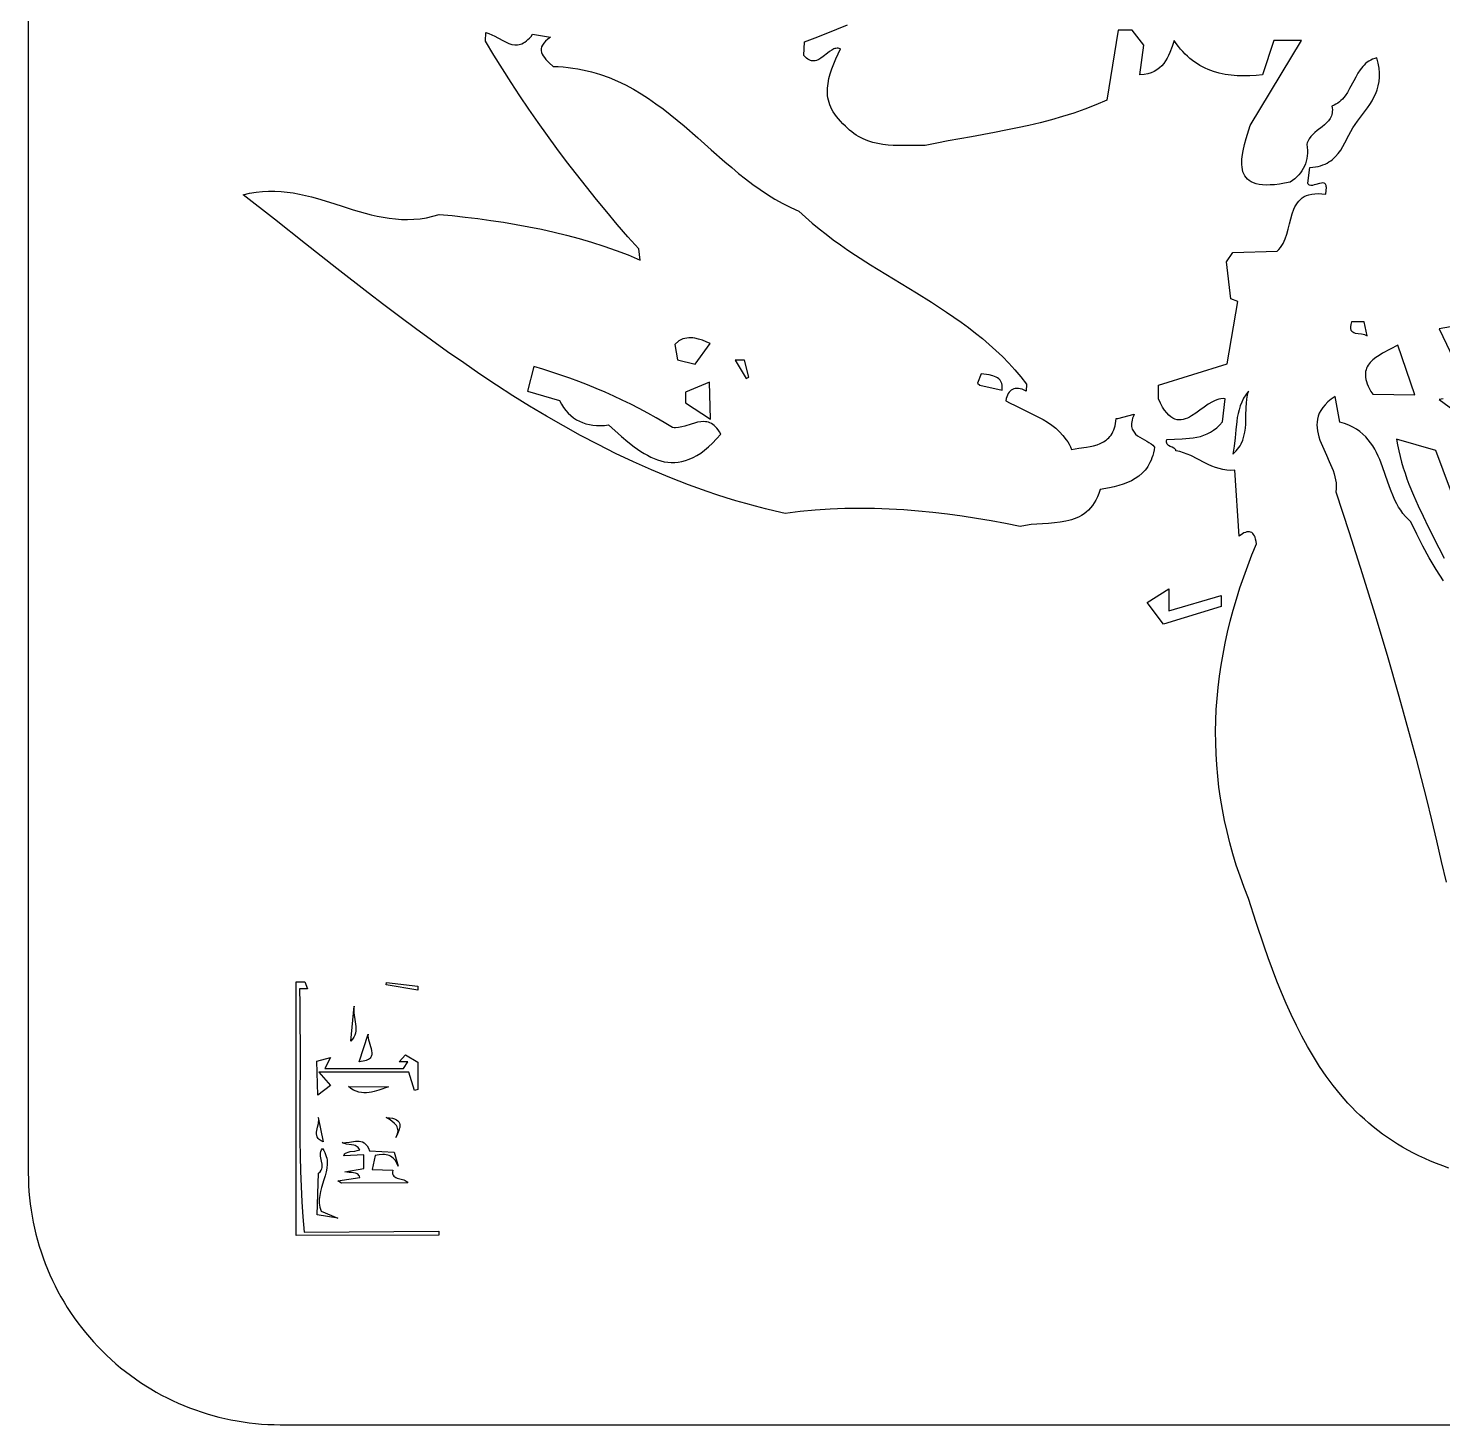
# Model space of a CAD drawing. Header units: metres. Extents: x 0 to 50, y 0 to 50.
# Drawn here: x 0 to 16.84, y 0 to 16.63 of the extents above; entities that cross this region are included whole.
import ezdxf

# ---------------------------------------------------------------- set-up
doc = ezdxf.new("R2010")
doc.units = ezdxf.units.M

msp = doc.modelspace()

# ---------------------------------------------------------------- linework, layer by layer
for points in [[(0, 47), (0, 3), (0, 3), (0.000924, 2.925508), (0.003687, 2.851239), (0.008277, 2.777221), (0.01468, 2.703487), (0.022884, 2.630066), (0.032877, 2.556991), (0.044646, 2.48429), (0.058177, 2.411996), (0.073458, 2.340139), (0.090477, 2.268749), (0.10922, 2.197857), (0.129676, 2.127495), (0.15183, 2.057692), (0.175671, 1.98848), (0.201186, 1.919889), (0.228361, 1.85195), (0.257185, 1.784694), (0.287645, 1.718151), (0.319727, 1.652352), (0.35342, 1.587329), (0.388709, 1.523111), (0.425584, 1.459729), (0.46403, 1.397215), (0.504035, 1.335598), (0.545587, 1.274911), (0.588672, 1.215182), (0.633279, 1.156444), (0.679394, 1.098726), (0.727004, 1.042061), (0.776097, 0.986477), (0.826659, 0.932006), (0.87868, 0.87868), (0.87868, 0.87868), (0.932006, 0.826659), (0.986477, 0.776097), (1.042061, 0.727004), (1.098726, 0.679394), (1.156444, 0.633279), (1.215182, 0.588672), (1.274911, 0.545587), (1.335598, 0.504035), (1.397215, 0.46403), (1.459729, 0.425584), (1.523111, 0.388709), (1.587329, 0.35342), (1.652352, 0.319727), (1.718151, 0.287645), (1.784693, 0.257185), (1.85195, 0.228361), (1.919889, 0.201186), (1.98848, 0.175671), (2.057692, 0.15183), (2.127495, 0.129676), (2.197857, 0.10922), (2.268749, 0.090477), (2.340139, 0.073458), (2.411996, 0.058177), (2.48429, 0.044646), (2.556991, 0.032877), (2.630066, 0.022884), (2.703487, 0.01468), (2.777221, 0.008277), (2.851239, 0.003687), (2.925508, 0.000924), (3, 0)], [(16.910467, 3.057331), (16.835719, 3.083198), (16.762683, 3.110564), (16.69133, 3.139405), (16.621631, 3.169695), (16.553559, 3.201409), (16.487084, 3.234523), (16.422178, 3.269012), (16.358812, 3.30485), (16.296959, 3.342014), (16.236589, 3.380477), (16.177674, 3.420215), (16.120185, 3.461203), (16.064094, 3.503416), (16.009373, 3.54683), (15.955992, 3.591419), (15.903923, 3.637158), (15.853138, 3.684022), (15.803609, 3.731988), (15.755305, 3.781028), (15.708201, 3.83112), (15.662265, 3.882237), (15.617471, 3.934354), (15.531191, 4.041493), (15.449134, 4.152336), (15.371069, 4.266683), (15.296771, 4.384336), (15.226009, 4.505095), (15.158556, 4.62876), (15.094184, 4.755133), (15.032664, 4.884014), (14.973768, 5.015203), (14.917268, 5.148501), (14.862936, 5.283708), (14.810542, 5.420626), (14.75986, 5.559055), (14.710661, 5.698795), (14.615798, 5.981413), (14.524128, 6.266884), (14.524128, 6.266884), (14.472025, 6.399893), (14.423762, 6.532821), (14.379311, 6.665671), (14.338642, 6.798443), (14.301728, 6.931139), (14.268539, 7.063759), (14.239046, 7.196306), (14.213222, 7.32878), (14.191036, 7.461183), (14.172462, 7.593516), (14.157469, 7.725781), (14.146029, 7.857977), (14.138114, 7.990108), (14.133695, 8.122173), (14.132743, 8.254175), (14.13523, 8.386115), (14.141126, 8.517993), (14.150403, 8.649811), (14.163033, 8.781571), (14.178987, 8.913273), (14.198236, 9.04492), (14.220751, 9.176511), (14.246503, 9.308049), (14.275465, 9.439534), (14.307607, 9.570969), (14.342901, 9.702354), (14.381317, 9.83369), (14.422828, 9.964979), (14.467405, 10.096222), (14.515018, 10.22742), (14.56564, 10.358575), (14.619241, 10.489687), (14.619241, 10.489687), (14.614921, 10.519535), (14.609289, 10.5457), (14.602378, 10.568285), (14.594223, 10.587392), (14.584858, 10.603126), (14.574318, 10.615588), (14.562635, 10.624882), (14.549846, 10.631111), (14.535983, 10.634378), (14.521082, 10.634787), (14.505176, 10.632439), (14.488299, 10.627439), (14.470487, 10.619889), (14.451773, 10.609893), (14.411776, 10.582972), (14.361798, 11.368663), (14.361798, 11.368663), (14.312354, 11.365933), (14.26461, 11.368349), (14.218364, 11.3753), (14.173412, 11.386174), (14.129549, 11.400359), (14.086573, 11.417244), (14.04428, 11.436216), (14.002465, 11.456665), (13.919458, 11.499544), (13.835923, 11.540987), (13.793449, 11.559641), (13.750231, 11.5761), (13.706066, 11.589754), (13.660751, 11.59999), (13.660751, 11.59999), (13.657466, 11.609866), (13.651936, 11.61817), (13.644542, 11.62519), (13.635664, 11.631217), (13.614973, 11.641448), (13.592904, 11.651181), (13.572495, 11.662735), (13.563862, 11.669919), (13.556785, 11.678428), (13.551642, 11.68855), (13.548814, 11.700576), (13.54868, 11.714796), (13.55162, 11.7315), (13.55162, 11.7315), (13.643697, 11.737383), (13.734585, 11.741736), (13.823549, 11.748298), (13.867079, 11.753578), (13.909853, 11.760814), (13.951777, 11.770473), (13.992761, 11.783023), (14.032711, 11.798933), (14.071537, 11.818669), (14.109145, 11.842699), (14.145445, 11.871492), (14.180344, 11.905515), (14.21375, 11.945236), (14.247141, 12.219168), (14.247141, 12.219168), (14.221788, 12.220862), (14.196483, 12.219022), (14.171226, 12.213991), (14.146014, 12.20611), (14.120847, 12.195721), (14.095722, 12.183166), (14.045594, 12.152922), (13.995618, 12.118113), (13.94578, 12.081472), (13.896068, 12.045734), (13.84647, 12.013631), (13.821709, 11.999798), (13.796972, 11.987899), (13.772257, 11.978275), (13.747563, 11.971269), (13.722888, 11.967222), (13.69823, 11.966476), (13.673588, 11.969373), (13.64896, 11.976255), (13.624344, 11.987462), (13.59974, 12.003338), (13.575145, 12.024222), (13.550558, 12.050459), (13.525977, 12.082388), (13.501401, 12.120352), (13.476828, 12.164692), (13.452257, 12.21575), (13.452257, 12.382257), (14.27218, 12.634471), (14.397034, 13.376603), (14.312245, 13.408751), (14.262879, 13.848278), (14.338671, 13.961604), (14.865862, 13.976522), (14.865862, 13.976522), (14.886711, 13.996684), (14.905309, 14.018695), (14.921865, 14.042377), (14.936584, 14.067552), (14.949673, 14.094041), (14.96134, 14.121667), (14.981232, 14.179615), (14.997915, 14.23997), (15.013042, 14.301307), (15.028268, 14.362199), (15.045247, 14.421221), (15.065633, 14.476947), (15.07762, 14.503129), (15.09108, 14.527952), (15.106219, 14.551238), (15.123243, 14.57281), (15.14236, 14.592488), (15.163776, 14.610095), (15.187698, 14.625452), (15.214333, 14.638381), (15.243888, 14.648704), (15.276569, 14.656243), (15.312583, 14.66082), (15.352137, 14.662256), (15.395437, 14.660373), (15.442691, 14.654993), (15.442691, 14.654993), (15.450332, 14.69994), (15.451747, 14.734152), (15.45035, 14.747621), (15.447671, 14.758875), (15.443803, 14.768068), (15.438837, 14.775357), (15.432866, 14.780897), (15.42598, 14.784845), (15.409834, 14.788587), (15.391133, 14.787829), (15.370612, 14.783819), (15.327042, 14.771033), (15.305462, 14.764751), (15.284998, 14.760206), (15.266384, 14.758645), (15.250353, 14.761316), (15.243536, 14.764628), (15.237641, 14.769466), (15.232758, 14.775986), (15.22898, 14.784343), (15.254302, 14.973147), (15.254302, 14.973147), (15.289058, 14.975773), (15.321824, 14.980154), (15.352688, 14.986209), (15.38174, 14.993857), (15.409069, 15.003017), (15.434764, 15.013608), (15.458913, 15.025548), (15.481606, 15.038757), (15.502932, 15.053153), (15.52298, 15.068656), (15.559596, 15.102658), (15.592168, 15.140113), (15.621407, 15.180373), (15.648026, 15.22279), (15.672736, 15.266716), (15.719278, 15.356498), (15.742535, 15.401058), (15.766731, 15.444533), (15.792579, 15.486274), (15.820791, 15.525633), (15.820791, 15.525633), (15.882664, 15.604278), (15.941632, 15.684056), (15.969012, 15.72488), (15.994447, 15.7666), (16.017531, 15.80942), (16.037859, 15.853545), (16.055024, 15.899178), (16.068619, 15.946524), (16.07824, 15.995787), (16.083479, 16.047171), (16.08393, 16.100881), (16.079188, 16.15712), (16.068845, 16.216094), (16.052497, 16.278006), (16.052497, 16.278006), (16.026127, 16.271062), (16.001494, 16.262189), (15.978484, 16.251509), (15.956989, 16.239144), (15.936896, 16.225216), (15.918094, 16.209847), (15.900471, 16.193158), (15.883918, 16.175271), (15.853571, 16.136391), (15.826163, 16.094182), (15.800805, 16.049619), (15.776606, 16.003677), (15.728127, 15.911552), (15.702067, 15.86732), (15.673607, 15.825607), (15.641856, 15.787389), (15.624468, 15.769894), (15.605925, 15.753639), (15.586113, 15.738744), (15.564923, 15.725333), (15.542243, 15.713526), (15.517962, 15.703445), (15.517962, 15.703445), (15.521132, 15.681239), (15.522362, 15.66028), (15.521764, 15.640495), (15.519452, 15.621811), (15.51554, 15.604155), (15.51014, 15.587453), (15.503367, 15.571633), (15.495333, 15.556622), (15.475939, 15.528731), (15.452864, 15.503196), (15.427017, 15.479432), (15.399304, 15.456854), (15.341912, 15.412914), (15.314048, 15.390381), (15.287948, 15.366694), (15.264519, 15.341267), (15.24467, 15.313514), (15.236371, 15.298583), (15.229307, 15.282851), (15.223591, 15.266245), (15.219338, 15.248693), (15.219338, 15.248693), (15.224088, 15.21237), (15.226366, 15.177163), (15.22621, 15.143064), (15.223661, 15.110065), (15.218759, 15.07816), (15.211543, 15.047341), (15.202055, 15.017602), (15.190335, 14.988934), (15.176421, 14.961331), (15.160355, 14.934786), (15.142176, 14.909292), (15.121925, 14.88484), (15.099641, 14.861425), (15.075365, 14.839039), (15.049137, 14.817675), (15.020997, 14.797326), (15.020997, 14.797326), (14.954288, 14.784366), (14.892539, 14.774676), (14.835588, 14.768148), (14.783274, 14.764676), (14.735435, 14.764152), (14.69191, 14.76647), (14.652535, 14.771522), (14.617151, 14.7792), (14.585595, 14.7894), (14.557705, 14.802012), (14.53332, 14.81693), (14.512278, 14.834048), (14.494417, 14.853258), (14.479575, 14.874452), (14.467592, 14.897525), (14.458304, 14.922369), (14.451551, 14.948876), (14.447171, 14.976941), (14.445001, 15.006455), (14.444881, 15.037312), (14.446648, 15.069405), (14.450141, 15.102627), (14.461657, 15.172028), (14.478136, 15.24466), (14.498284, 15.319666), (14.544411, 15.473377), (15.154372, 16.484856), (14.826943, 16.484856), (14.691876, 16.076422), (14.691876, 16.076422), (14.614518, 16.06882), (14.538194, 16.06409), (14.463015, 16.062564), (14.38909, 16.064575), (14.316531, 16.070456), (14.245447, 16.080539), (14.17595, 16.095157), (14.108149, 16.114642), (14.042155, 16.139327), (14.00987, 16.153724), (13.978078, 16.169545), (13.946793, 16.186833), (13.916029, 16.205628), (13.8858, 16.225973), (13.856118, 16.247908), (13.826999, 16.271477), (13.798456, 16.296719), (13.770503, 16.323677), (13.743153, 16.352393), (13.716421, 16.382907), (13.69032, 16.415262), (13.664863, 16.449499), (13.640066, 16.485659), (13.640066, 16.485659), (13.616098, 16.412223), (13.588623, 16.340673), (13.572912, 16.306293), (13.555533, 16.273211), (13.536223, 16.241701), (13.514718, 16.21204), (13.490756, 16.184502), (13.464072, 16.159363), (13.434402, 16.136899), (13.401484, 16.117384), (13.365053, 16.101094), (13.324846, 16.088304), (13.2806, 16.07929), (13.23205, 16.074327), (13.278274, 16.429083), (13.140669, 16.60895), (12.971569, 16.60895), (12.836176, 15.774338), (12.836176, 15.774338), (12.706857, 15.718044), (12.576289, 15.666963), (12.44458, 15.620623), (12.311837, 15.578553), (12.178169, 15.540279), (12.043681, 15.505331), (11.908482, 15.473235), (11.772678, 15.443521), (11.636378, 15.415715), (11.499688, 15.389347), (11.225568, 15.339032), (10.951178, 15.2888), (10.81415, 15.262535), (10.677376, 15.234875), (10.677376, 15.234875), (10.55008, 15.234134), (10.422704, 15.232826), (10.359373, 15.233374), (10.296487, 15.235478), (10.2342, 15.239703), (10.172667, 15.246616), (10.112043, 15.256782), (10.052482, 15.270766), (9.99414, 15.289136), (9.937171, 15.312457), (9.881731, 15.341294), (9.854632, 15.357958), (9.827973, 15.376213), (9.801773, 15.39613), (9.776052, 15.41778), (9.75083, 15.441234), (9.726124, 15.466562), (9.726124, 15.466562), (9.695427, 15.494621), (9.667443, 15.52267), (9.642088, 15.550714), (9.619276, 15.578756), (9.598922, 15.606803), (9.58094, 15.63486), (9.565245, 15.662931), (9.551751, 15.691021), (9.540372, 15.719137), (9.531023, 15.747282), (9.523619, 15.775463), (9.518074, 15.803683), (9.514302, 15.831949), (9.512218, 15.860264), (9.511736, 15.888635), (9.512771, 15.917066), (9.519049, 15.97413), (9.530368, 16.031497), (9.546043, 16.089206), (9.565391, 16.1473), (9.587726, 16.205818), (9.612365, 16.264801), (9.665817, 16.384325), (9.665817, 16.384325), (9.652691, 16.389384), (9.639667, 16.392173), (9.626732, 16.392872), (9.613873, 16.391659), (9.601077, 16.388713), (9.58833, 16.384214), (9.562936, 16.371266), (9.537588, 16.354246), (9.512183, 16.334584), (9.460789, 16.29305), (9.434594, 16.274038), (9.40793, 16.258102), (9.380694, 16.246671), (9.366829, 16.243092), (9.352783, 16.241176), (9.338542, 16.241101), (9.324094, 16.243046), (9.309426, 16.24719), (9.294524, 16.253711), (9.279376, 16.262788), (9.26397, 16.2746), (9.248292, 16.289325), (9.232329, 16.307143), (9.238005, 16.470123), (9.238005, 16.470123), (9.368014, 16.518011), (9.496516, 16.567926), (9.623575, 16.619814), (9.749253, 16.673623)], [(2.558213, 14.647835), (2.558213, 14.647835), (2.634863, 14.666614), (2.710803, 14.680095), (2.786081, 14.688641), (2.860743, 14.692611), (2.934836, 14.692369), (3.008408, 14.688276), (3.081503, 14.680692), (3.154171, 14.669981), (3.226456, 14.656503), (3.298407, 14.64062), (3.37007, 14.622693), (3.441491, 14.603085), (3.583797, 14.560269), (3.725698, 14.515064), (3.867571, 14.470364), (4.009788, 14.429061), (4.081143, 14.410587), (4.152724, 14.394047), (4.224579, 14.379803), (4.296754, 14.368216), (4.369296, 14.359647), (4.442252, 14.354459), (4.515668, 14.353013), (4.589592, 14.35567), (4.66407, 14.362792), (4.739149, 14.374741), (4.814875, 14.391878), (4.891297, 14.414565), (4.891297, 14.414565), (5.045034, 14.399103), (5.198403, 14.382161), (5.351363, 14.363528), (5.503873, 14.342989), (5.655896, 14.320333), (5.807389, 14.295348), (5.958315, 14.26782), (6.108632, 14.237536), (6.258302, 14.204286), (6.407284, 14.167855), (6.555539, 14.128031), (6.703027, 14.084603), (6.849707, 14.037356), (6.995541, 13.98608), (7.140488, 13.93056), (7.284509, 13.870586), (7.266247, 14.003481), (7.266247, 14.003481), (7.137789, 14.148859), (7.011205, 14.295267), (6.886509, 14.44275), (6.763711, 14.591351), (6.642824, 14.741114), (6.523861, 14.892082), (6.406833, 15.0443), (6.291753, 15.197812), (6.178632, 15.35266), (6.067484, 15.508889), (5.958319, 15.666543), (5.851151, 15.825665), (5.745991, 15.986299), (5.642851, 16.148489), (5.541745, 16.312279), (5.442683, 16.477712), (5.447355, 16.578832), (5.447355, 16.578832), (5.483107, 16.567965), (5.518236, 16.553476), (5.552846, 16.536415), (5.587044, 16.517832), (5.654619, 16.480305), (5.688207, 16.463462), (5.721801, 16.4493), (5.755507, 16.43887), (5.789429, 16.433222), (5.806504, 16.432521), (5.823673, 16.433408), (5.840948, 16.436017), (5.858342, 16.440478), (5.87587, 16.446922), (5.893543, 16.455482), (5.911375, 16.466287), (5.929379, 16.479471), (5.947569, 16.495163), (5.965957, 16.513496), (5.984556, 16.5346), (6.00338, 16.558607), (6.217791, 16.526521), (6.217791, 16.526521), (6.183851, 16.501383), (6.156571, 16.477036), (6.135542, 16.453405), (6.120358, 16.430412), (6.110611, 16.407981), (6.105895, 16.386035), (6.105802, 16.364499), (6.109925, 16.343295), (6.117856, 16.322348), (6.129189, 16.30158), (6.143517, 16.280916), (6.160431, 16.260278), (6.200393, 16.218778), (6.245817, 16.176467), (6.245817, 16.176467), (6.306858, 16.174119), (6.366822, 16.170023), (6.425738, 16.164228), (6.483635, 16.156779), (6.540541, 16.147723), (6.596485, 16.137108), (6.651495, 16.12498), (6.7056, 16.111386), (6.758828, 16.096373), (6.811208, 16.079987), (6.913539, 16.043284), (7.012821, 16.001653), (7.109282, 15.955468), (7.20315, 15.905103), (7.294654, 15.850932), (7.384023, 15.793331), (7.471485, 15.732672), (7.557268, 15.669331), (7.641602, 15.603682), (7.724713, 15.5361), (7.806832, 15.466958), (7.969004, 15.325493), (8.129945, 15.182284), (8.291484, 15.040324), (8.373048, 14.970749), (8.455447, 14.90261), (8.538909, 14.83628), (8.623663, 14.772135), (8.709936, 14.710548), (8.797959, 14.651895), (8.887958, 14.596549), (8.980163, 14.544884), (9.074802, 14.497276), (9.172103, 14.454098), (9.172103, 14.454098), (9.250741, 14.381206), (9.331227, 14.310835), (9.413417, 14.24279), (9.497166, 14.176872), (9.582326, 14.112884), (9.668753, 14.05063), (9.756301, 13.989911), (9.844824, 13.930531), (10.024213, 13.814998), (10.205754, 13.702454), (10.570629, 13.480018), (10.751631, 13.366972), (10.930123, 13.250603), (11.018063, 13.190679), (11.104939, 13.129334), (11.190603, 13.066368), (11.274912, 13.001586), (11.357718, 12.93479), (11.438877, 12.865783), (11.518242, 12.794368), (11.595669, 12.720347), (11.67101, 12.643523), (11.744121, 12.563699), (11.814856, 12.480678), (11.883068, 12.394262), (11.877941, 12.310554), (11.877941, 12.310554), (11.852807, 12.322023), (11.829005, 12.330857), (11.806532, 12.337087), (11.785384, 12.340744), (11.765559, 12.341859), (11.747055, 12.340463), (11.729869, 12.336586), (11.713998, 12.330261), (11.699439, 12.321517), (11.686191, 12.310386), (11.67425, 12.296899), (11.663615, 12.281088), (11.654281, 12.262982), (11.646247, 12.242613), (11.63951, 12.220012), (11.634067, 12.19521), (11.634067, 12.19521), (11.68909, 12.165467), (11.745051, 12.137202), (11.858295, 12.083101), (11.970818, 12.02889), (12.025878, 12.000489), (12.07964, 11.970554), (12.131731, 11.938584), (12.181781, 11.904077), (12.229414, 11.86653), (12.274261, 11.825443), (12.315947, 11.780312), (12.3541, 11.730636), (12.371735, 11.703937), (12.388348, 11.675913), (12.403891, 11.646502), (12.418318, 11.615641), (12.418318, 11.615641), (12.50562, 11.629015), (12.594024, 11.641844), (12.637534, 11.649604), (12.679992, 11.659086), (12.720957, 11.670912), (12.759986, 11.6857), (12.796637, 11.704071), (12.830468, 11.726644), (12.846188, 11.7397), (12.861036, 11.754039), (12.874959, 11.769739), (12.8879, 11.786877), (12.899805, 11.80553), (12.910617, 11.825776), (12.920283, 11.847693), (12.928745, 11.871357), (12.93595, 11.896847), (12.941842, 11.92424), (12.946366, 11.953613), (12.949465, 11.985044), (12.970316, 11.982947), (13.164199, 12.034791), (13.164199, 12.034791), (13.153424, 12.00933), (13.144931, 11.985482), (13.138609, 11.963171), (13.134349, 11.942321), (13.13204, 11.922856), (13.131572, 11.9047), (13.132836, 11.887777), (13.135721, 11.872011), (13.140117, 11.857326), (13.145914, 11.843646), (13.16127, 11.818996), (13.180911, 11.797455), (13.203954, 11.778414), (13.229519, 11.761264), (13.256726, 11.745399), (13.312543, 11.715088), (13.339392, 11.699427), (13.36436, 11.682617), (13.386567, 11.664052), (13.405133, 11.643122), (13.405133, 11.643122), (13.399446, 11.608494), (13.392415, 11.575603), (13.38408, 11.544397), (13.37448, 11.514822), (13.363658, 11.486826), (13.351653, 11.460357), (13.338505, 11.435362), (13.324256, 11.41179), (13.308945, 11.389587), (13.292613, 11.368701), (13.2753, 11.34908), (13.257047, 11.330671), (13.217883, 11.297281), (13.175444, 11.268109), (13.130053, 11.242738), (13.082034, 11.220748), (13.03171, 11.201719), (12.979406, 11.185231), (12.925444, 11.170865), (12.870149, 11.158202), (12.756852, 11.136306), (12.756852, 11.136306), (12.742222, 11.091565), (12.725753, 11.050375), (12.707533, 11.012582), (12.687648, 10.978031), (12.666184, 10.946567), (12.643228, 10.918036), (12.618866, 10.892282), (12.593186, 10.869152), (12.566273, 10.848491), (12.538215, 10.830144), (12.509097, 10.813957), (12.479007, 10.799774), (12.448031, 10.787442), (12.416256, 10.776805), (12.383768, 10.76771), (12.350653, 10.760001), (12.282893, 10.748123), (12.213666, 10.739937), (12.143667, 10.734204), (12.073588, 10.729687), (12.004121, 10.72515), (11.935959, 10.719356), (11.869795, 10.711068), (11.806321, 10.699048), (11.806321, 10.699048), (11.633549, 10.732857), (11.46072, 10.764411), (11.287791, 10.793501), (11.114718, 10.819917), (10.94146, 10.843447), (10.767972, 10.863884), (10.594213, 10.881015), (10.42014, 10.894631), (10.245709, 10.904521), (10.070878, 10.910476), (9.895603, 10.912285), (9.719843, 10.909739), (9.543553, 10.902626), (9.366692, 10.890736), (9.189216, 10.873861), (9.011083, 10.851788), (9.011083, 10.851788), (8.891703, 10.879189), (8.773257, 10.908193), (8.655727, 10.938773), (8.539097, 10.970898), (8.423351, 11.004541), (8.308471, 11.039673), (8.194441, 11.076265), (8.081245, 11.11429), (7.968865, 11.153718), (7.857285, 11.194521), (7.746488, 11.23667), (7.636458, 11.280137), (7.418631, 11.370909), (7.203672, 11.46661), (6.991445, 11.56701), (6.781819, 11.671882), (6.574661, 11.780997), (6.369835, 11.894125), (6.167211, 12.01104), (5.966653, 12.131512), (5.76803, 12.255312), (5.571207, 12.382213), (5.376052, 12.511986), (5.182432, 12.644402), (4.990212, 12.779233), (4.79926, 12.916251), (4.609442, 13.055226), (4.420626, 13.195931), (4.232677, 13.338137), (4.045464, 13.481615), (3.672707, 13.771476), (3.301291, 14.063684), (2.930148, 14.356413), (2.558213, 14.647835)], [(15.749094, 13.134426), (15.749094, 13.134426), (15.740937, 13.102284), (15.737706, 13.075723), (15.738912, 13.054162), (15.744069, 13.037026), (15.752688, 13.023736), (15.764283, 13.013715), (15.778367, 13.006385), (15.794451, 13.001169), (15.830671, 12.994765), (15.869044, 12.989882), (15.88782, 12.986567), (15.905672, 12.9819), (15.922112, 12.975302), (15.936654, 12.966196), (15.901538, 13.134309), (15.749094, 13.134426)], [(16.929186, 13.074201), (16.795308, 13.049958), (17.008224, 12.600785)], [(7.743332, 12.910078), (7.69414, 12.866423), (7.729133, 12.683761), (7.938384, 12.631632), (8.114882, 12.877456), (8.114882, 12.877456), (8.069293, 12.897091), (8.023693, 12.914769), (7.977964, 12.929246), (7.931992, 12.939279), (7.908878, 12.94224), (7.885659, 12.943622), (7.862321, 12.943272), (7.838849, 12.941033), (7.815228, 12.936749), (7.791445, 12.930266), (7.767484, 12.921428), (7.743332, 12.910078)], [(16.505533, 12.2643), (16.300227, 12.855604), (16.300227, 12.855604), (16.209533, 12.808093), (16.120176, 12.760498), (16.078176, 12.735555), (16.039122, 12.709254), (16.003887, 12.68115), (15.97334, 12.650796), (15.960097, 12.634637), (15.948352, 12.617748), (15.938216, 12.600073), (15.929795, 12.581558), (15.9232, 12.562147), (15.91854, 12.541783), (15.915922, 12.520411), (15.915456, 12.497975), (15.917251, 12.47442), (15.921416, 12.449689), (15.928059, 12.423728), (15.937289, 12.39648), (15.949216, 12.36789), (15.963948, 12.337902), (15.981594, 12.30646), (16.002262, 12.273508), (16.505533, 12.2643)], [(8.412148, 12.679296), (8.54454, 12.45781), (8.577362, 12.474533), (8.526307, 12.679296), (8.412148, 12.679296)], [(6.017663, 12.602473), (5.941442, 12.308414), (6.32435, 12.197126), (6.32435, 12.197126), (6.347488, 12.15413), (6.372507, 12.114718), (6.399383, 12.078831), (6.428092, 12.046409), (6.45861, 12.017393), (6.490913, 11.991725), (6.524978, 11.969344), (6.560779, 11.950191), (6.598293, 11.934206), (6.637496, 11.921332), (6.678365, 11.911508), (6.720874, 11.904674), (6.765001, 11.900772), (6.810721, 11.899743), (6.85801, 11.901526), (6.906845, 11.906063), (6.906845, 11.906063), (7.05912, 11.770535), (7.135585, 11.70622), (7.212521, 11.646179), (7.290119, 11.591891), (7.329226, 11.567368), (7.36857, 11.544838), (7.408175, 11.524487), (7.448065, 11.506499), (7.488262, 11.491061), (7.528792, 11.478356), (7.569678, 11.46857), (7.610944, 11.461889), (7.652613, 11.458496), (7.69471, 11.458577), (7.737258, 11.462318), (7.780281, 11.469903), (7.823803, 11.481517), (7.867847, 11.497346), (7.912438, 11.517573), (7.957599, 11.542386), (8.003354, 11.571968), (8.049727, 11.606504), (8.096742, 11.64618), (8.144422, 11.691181), (8.192791, 11.741692), (8.241874, 11.797897), (8.241874, 11.797897), (8.227198, 11.824322), (8.212085, 11.847684), (8.196556, 11.868133), (8.180635, 11.885821), (8.164344, 11.9009), (8.147707, 11.91352), (8.130746, 11.923835), (8.113483, 11.931994), (8.095943, 11.93815), (8.078147, 11.942455), (8.060118, 11.945059), (8.04188, 11.946115), (8.004867, 11.944186), (7.967289, 11.937881), (7.92933, 11.928412), (7.891172, 11.916991), (7.814991, 11.893143), (7.777334, 11.88314), (7.74021, 11.876035), (7.703801, 11.873039), (7.685922, 11.873461), (7.66829, 11.875365), (7.66829, 11.875365), (7.570736, 11.934655), (7.4723, 11.991992), (7.373011, 12.047398), (7.272896, 12.100896), (7.171986, 12.152509), (7.070308, 12.202261), (6.967892, 12.250174), (6.864766, 12.296272), (6.76096, 12.340578), (6.656501, 12.383114), (6.551418, 12.423905), (6.445742, 12.462972), (6.339499, 12.500339), (6.232719, 12.53603), (6.125431, 12.570067), (6.017663, 12.602473)], [(11.34253, 12.51676), (11.297939, 12.405944), (11.325428, 12.378467), (11.593025, 12.320301), (11.593025, 12.320301), (11.594006, 12.351312), (11.591614, 12.378493), (11.586098, 12.402131), (11.577703, 12.42251), (11.566679, 12.439916), (11.553271, 12.454634), (11.537727, 12.46695), (11.520295, 12.477149), (11.501222, 12.485515), (11.480755, 12.492336), (11.436628, 12.502478), (11.34253, 12.51676)], [(7.8242, 12.296726), (7.8242, 12.171723), (8.1216, 11.975182), (8.10708, 12.415899), (7.8242, 12.296726)], [(14.523191, 12.308407), (14.523191, 12.308407), (14.492556, 12.266787), (14.466609, 12.223865), (14.444887, 12.17977), (14.426932, 12.134629), (14.41228, 12.088571), (14.400473, 12.041724), (14.391049, 11.994214), (14.383547, 11.946171), (14.372465, 11.848996), (14.363543, 11.751221), (14.353093, 11.653871), (14.346143, 11.605674), (14.337429, 11.557968), (14.337429, 11.557968), (14.358554, 11.577165), (14.377661, 11.596923), (14.394852, 11.617213), (14.410231, 11.638006), (14.4239, 11.659274), (14.435962, 11.680987), (14.455681, 11.725639), (14.470209, 11.771731), (14.480372, 11.819035), (14.486993, 11.867323), (14.490897, 11.916365), (14.493849, 12.015797), (14.495821, 12.115502), (14.498499, 12.164884), (14.503404, 12.213649), (14.51136, 12.261566), (14.523191, 12.308407)], [(16.844408, 10.051835), (16.758188, 10.185451), (16.676577, 10.322578), (16.599467, 10.463075), (16.526753, 10.606804), (16.458325, 10.753625), (16.458325, 10.753625), (16.423414, 10.784858), (16.391478, 10.818141), (16.362273, 10.85331), (16.335557, 10.890194), (16.311088, 10.928629), (16.288622, 10.968446), (16.267916, 11.009477), (16.24873, 11.051556), (16.21394, 11.138187), (16.182311, 11.227), (16.151901, 11.316657), (16.120769, 11.405818), (16.086973, 11.493145), (16.068469, 11.535703), (16.048572, 11.5773), (16.027038, 11.61777), (16.003624, 11.656944), (15.978089, 11.694656), (15.950188, 11.730738), (15.919681, 11.765022), (15.886323, 11.797343), (15.849872, 11.827531), (15.810087, 11.855421), (15.766722, 11.880844), (15.719538, 11.903633), (15.668289, 11.923621), (15.612735, 11.940641), (15.554336, 12.246745), (15.554336, 12.246745), (15.508647, 12.214015), (15.46919, 12.180945), (15.435639, 12.147551), (15.407668, 12.113849), (15.384948, 12.079855), (15.367155, 12.045584), (15.35396, 12.011052), (15.345036, 11.976275), (15.340058, 11.941269), (15.338699, 11.906049), (15.340631, 11.870631), (15.345527, 11.835031), (15.353061, 11.799264), (15.362907, 11.763347), (15.374737, 11.727294), (15.388224, 11.691123), (15.418863, 11.618484), (15.452211, 11.545558), (15.485652, 11.47247), (15.516572, 11.399346), (15.53027, 11.362809), (15.542357, 11.326311), (15.552506, 11.289866), (15.560392, 11.253492), (15.565686, 11.217202), (15.568062, 11.181014), (15.567194, 11.144943), (15.562754, 11.109004), (15.562754, 11.109004), (15.721955, 10.624618), (15.877003, 10.139264), (16.02758, 9.652861), (16.173363, 9.165326), (16.314033, 8.676577), (16.449269, 8.186533), (16.514749, 7.940999), (16.57875, 7.69511), (16.641232, 7.448857), (16.702156, 7.202228), (16.761481, 6.955214), (16.819166, 6.707803), (16.875173, 6.459987)], [(16.841687, 12.217496), (16.793788, 12.210131), (18.288234, 11.112406)], [(17.52705, 9.526612), (16.755148, 11.600846), (16.286351, 11.737904), (16.286351, 11.737904), (16.29831, 11.668284), (16.31236, 11.599462), (16.328387, 11.531393), (16.346275, 11.464029), (16.365908, 11.397323), (16.387169, 11.331228), (16.409944, 11.265698), (16.434115, 11.200685), (16.486183, 11.072023), (16.542448, 10.944867), (16.601981, 10.818841), (16.663854, 10.693569), (16.790913, 10.443784), (16.854243, 10.318519)], [(14.197147, 9.875797), (14.197147, 9.74461), (13.512467, 9.532321), (13.317127, 9.793146), (13.576405, 9.953358), (13.576405, 9.694131), (14.197147, 9.875797)], [(3.29196, 5.275001), (3.321755, 5.192272), (3.228063, 5.192196), (3.228063, 5.192196), (3.231924, 5.011187), (3.234161, 4.83013), (3.235112, 4.467896), (3.232389, 3.743155), (3.234125, 3.380761), (3.236951, 3.199583), (3.241532, 3.018428), (3.248208, 2.837302), (3.257316, 2.656212), (3.269193, 2.475167), (3.284179, 2.294172), (4.886258, 2.304078), (4.886139, 2.258855), (3.18933, 2.253695), (3.18933, 5.275001), (3.29196, 5.275001)], [(4.635032, 5.175722), (4.259076, 5.236886), (4.264342, 5.267292), (4.636303, 5.221962), (4.635032, 5.175722)], [(3.878264, 4.984649), (3.878264, 4.984649), (3.874817, 4.959105), (3.874036, 4.932948), (3.875377, 4.906296), (3.878297, 4.879264), (3.886697, 4.824527), (3.894882, 4.769669), (3.897533, 4.742486), (3.898499, 4.715622), (3.897235, 4.689193), (3.893198, 4.663317), (3.885842, 4.638108), (3.874624, 4.613685), (3.859, 4.590163), (3.838426, 4.567658), (3.878264, 4.984649)], [(4.04513, 4.652324), (4.04513, 4.652324), (4.042141, 4.631116), (4.04363, 4.608071), (4.048531, 4.583601), (4.055777, 4.558115), (4.073045, 4.505738), (4.080934, 4.479667), (4.086904, 4.454221), (4.089892, 4.429811), (4.088829, 4.406846), (4.086446, 4.396034), (4.082651, 4.385737), (4.077311, 4.376006), (4.070292, 4.366893), (4.061461, 4.35845), (4.050685, 4.350726), (4.037831, 4.343774), (4.022765, 4.337645), (4.005354, 4.33239), (3.985465, 4.328061), (3.937721, 4.322383), (4.04513, 4.652324)], [(4.596614, 3.979955), (4.528526, 4.199517), (3.457136, 4.199517), (3.597078, 4.041587), (3.447194, 3.925062), (3.432988, 4.330195), (3.596805, 4.372912), (3.527804, 4.240882), (4.468058, 4.240882), (4.517717, 4.323612), (4.414991, 4.323612), (4.488177, 4.403846), (4.637727, 4.318911), (4.637727, 3.992693), (4.596614, 3.979955)], [(4.285974, 4.023994), (4.285974, 4.023994), (4.173788, 3.98448), (4.115391, 3.967227), (4.085723, 3.960554), (4.055782, 3.95569), (4.025599, 3.953013), (3.995203, 3.952904), (3.964626, 3.955741), (3.933897, 3.961904), (3.903047, 3.971772), (3.872106, 3.985725), (3.841104, 4.004141), (3.810072, 4.027402), (4.285974, 4.023994)], [(3.452353, 3.660506), (3.510352, 3.369181), (3.510352, 3.369181), (3.484196, 3.381314), (3.464105, 3.395168), (3.449423, 3.410548), (3.439495, 3.427257), (3.433664, 3.445101), (3.431275, 3.463886), (3.431671, 3.483415), (3.434197, 3.503494), (3.443014, 3.544521), (3.452477, 3.585406), (3.455812, 3.605308), (3.45734, 3.624588), (3.456406, 3.643053), (3.452353, 3.660506)], [(4.374306, 3.422335), (4.374306, 3.422335), (4.386572, 3.443658), (4.395068, 3.463724), (4.400051, 3.482619), (4.401776, 3.500429), (4.400499, 3.517239), (4.396474, 3.533134), (4.389959, 3.548198), (4.381208, 3.562518), (4.370478, 3.576178), (4.358023, 3.589263), (4.328963, 3.614051), (4.296073, 3.637564), (4.2614, 3.660482), (4.2614, 3.660482), (4.300644, 3.656322), (4.333513, 3.650038), (4.360452, 3.641779), (4.381908, 3.631692), (4.398329, 3.619928), (4.410159, 3.606635), (4.417848, 3.591961), (4.421839, 3.576056), (4.422582, 3.559068), (4.420521, 3.541146), (4.416104, 3.522439), (4.409777, 3.503095), (4.393181, 3.463095), (4.374306, 3.422335)], [(4.516905, 2.879169), (3.727306, 2.875844), (3.683805, 2.903592), (3.946338, 2.944576), (3.946338, 2.944576), (3.940546, 2.9583), (3.933515, 2.96964), (3.925356, 2.978835), (3.916182, 2.986127), (3.906102, 2.991755), (3.895229, 2.99596), (3.871546, 3.001065), (3.846023, 3.003363), (3.819551, 3.004779), (3.793019, 3.007237), (3.767318, 3.012659), (3.993338, 3.051003), (3.993338, 3.214361), (3.755051, 3.203232), (3.755051, 3.203232), (3.761113, 3.215117), (3.768394, 3.224866), (3.776796, 3.232724), (3.786225, 3.238934), (3.807779, 3.247388), (3.832287, 3.252182), (3.887093, 3.258601), (3.915855, 3.264132), (3.9445, 3.273814), (3.9445, 3.273814), (3.93546, 3.288713), (3.925307, 3.300848), (3.914164, 3.31054), (3.902153, 3.318108), (3.889395, 3.323872), (3.876012, 3.328154), (3.84786, 3.33355), (3.789421, 3.340637), (3.761086, 3.347453), (3.747566, 3.352799), (3.73464, 3.359866), (3.73464, 3.359866), (3.756353, 3.358838), (3.778621, 3.360016), (3.824193, 3.366505), (3.870114, 3.374364), (3.892817, 3.377255), (3.91514, 3.378625), (3.936929, 3.377855), (3.958027, 3.374322), (3.97828, 3.367406), (3.997533, 3.356486), (4.015629, 3.340941), (4.032413, 3.32015), (4.04773, 3.293492), (4.061424, 3.260346), (4.356593, 3.247763), (4.401084, 3.080378), (4.401084, 3.080378), (4.391531, 3.10457), (4.380921, 3.126127), (4.369266, 3.145144), (4.356575, 3.16172), (4.342859, 3.17595), (4.328128, 3.187932), (4.312392, 3.197763), (4.295663, 3.205539), (4.277951, 3.211358), (4.259265, 3.215315), (4.239617, 3.217509), (4.219017, 3.218035), (4.175003, 3.214474), (4.127305, 3.205406), (4.093422, 3.041304), (4.337498, 3.030758), (4.337498, 3.030758), (4.335317, 3.007896), (4.337101, 2.988996), (4.342382, 2.973593), (4.350694, 2.961219), (4.36157, 2.951408), (4.374543, 2.943693), (4.389147, 2.937608), (4.404913, 2.932685), (4.438069, 2.924462), (4.470277, 2.915291), (4.484857, 2.909182), (4.4978, 2.901437), (4.508638, 2.891588), (4.516905, 2.879169)], [(3.503831, 3.289218), (3.503831, 3.289218), (3.518239, 3.265975), (3.530135, 3.24273), (3.539673, 3.219484), (3.547007, 3.196235), (3.552292, 3.172984), (3.555683, 3.149731), (3.557334, 3.126474), (3.557399, 3.103215), (3.553392, 3.056688), (3.544896, 3.010147), (3.533148, 2.963591), (3.519385, 2.917019), (3.490753, 2.82382), (3.478356, 2.77719), (3.468888, 2.730537), (3.463583, 2.683862), (3.462878, 2.660515), (3.463677, 2.637161), (3.466136, 2.613801), (3.470407, 2.590434), (3.476647, 2.56706), (3.485009, 2.543679), (3.683656, 2.461678), (3.437627, 2.500921), (3.455509, 2.997385), (3.455509, 2.997385), (3.473366, 3.013303), (3.485982, 3.029973), (3.494056, 3.047302), (3.498287, 3.065194), (3.499375, 3.083553), (3.498018, 3.102286), (3.490769, 3.14049), (3.482132, 3.179046), (3.479041, 3.198218), (3.477701, 3.217193), (3.478811, 3.235875), (3.48307, 3.25417), (3.491177, 3.271983), (3.503831, 3.289218)], [(3, 0), (47, 0)]]:
    msp.add_lwpolyline(points)

doc.saveas('drawing.dxf')
